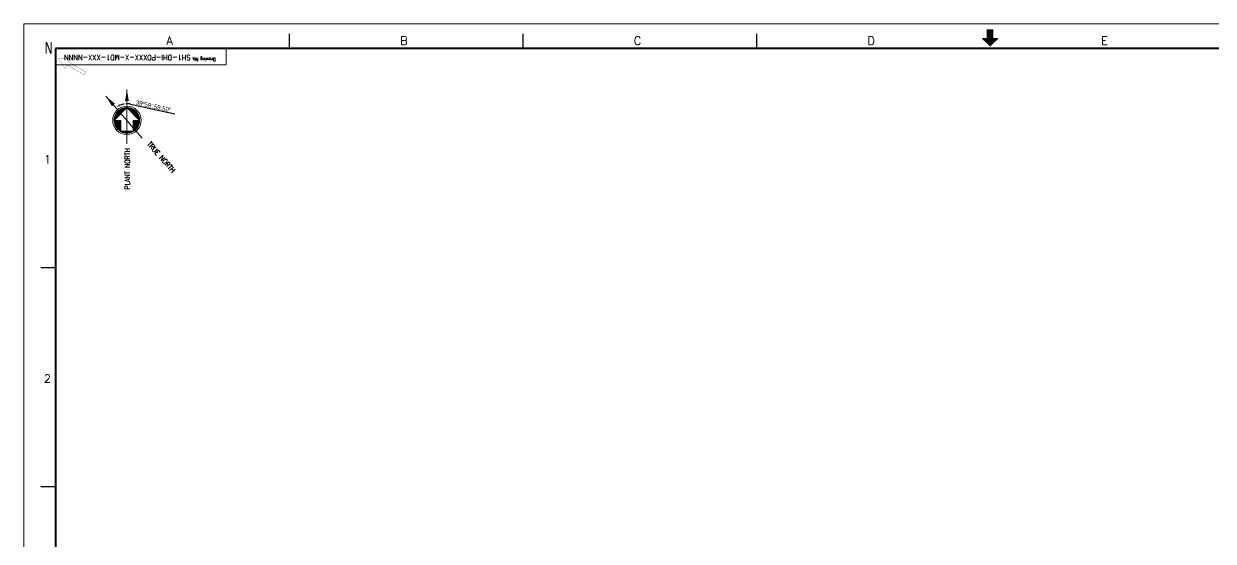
# Model space of a CAD drawing. Header units: millimetres. Extents: x 0 to 841, y 0 to 594.
# Drawn here: x 0 to 518, y 368 to 594 of the extents above; entities that cross this region are included whole.
import ezdxf
from ezdxf.enums import TextEntityAlignment as Align

# ---------------------------------------------------------------- set-up
doc = ezdxf.new("R2010")
doc.units = ezdxf.units.MM
doc.layers.get('DefPoints').update_dxf_attribs({"lineweight": 0})
for name, color, linetype in [('_DIM', 7, 'Continuous'), ('_EQUIP', 3, 'Continuous'), ('_KEYPLAN', 7, 'Continuous'), ('_TITLE BLOCK', 7, 'Continuous'), ('타이틀', 7, 'Continuous')]:
    doc.layers.add(name, color=color, linetype=linetype)
doc.styles.add('CG', font='romans.shx')
doc.styles.add('MONOTXT', font='monotxt.shx', dxfattribs={"height": 2.4})
doc.styles.add('ROMANC', font='romanc', dxfattribs={"bigfont": 'whgdtxt'})
doc.styles.add('ROMANS', font='ROMANS.shx', dxfattribs={"width": 0.8})
doc.dimstyles.new('VT4_GA(350)', dxfattribs={"dimscale": 300, "dimtxt": 3, "dimasz": 2.5, "dimexe": 1.5, "dimexo": 0.5, "dimgap": 0.5, "dimtad": 1, "dimdec": 0, "dimdsep": 46, "dimlunit": 6, "dimtxsty": 'Standard', "dimcen": 0, "dimclrd": 4, "dimclre": 4, "dimclrt": 7, "dimadec": 0, "dimazin": 0, "dimtfac": 1, "dimtdec": 0, "dimtmove": 0, "dimatfit": 3, "dimfxl": 0.18, "dimtolj": 1, "dimtzin": 0, "dimarcsym": 1})

# ---------------------------------------------------------------- blocks, each defined once
blk = doc.blocks.new('[SH1] A1 FORMAT')
at = {"color": 0}
for p, q in [((1408.6, 591.41), (1411.05, 591.41)), ((1408.6, 591.34), (1411.05, 591.34)), ((1408.6, 591.27), (1411.05, 591.27)), ((1408.6, 591.2), (1411.05, 591.2)), ((1408.6, 591.13), (1411.05, 591.13)), ((1408.6, 591.06), (1411.05, 591.06)), ((1408.6, 590.99), (1411.05, 590.99)), ((1408.6, 590.92), (1411.05, 590.92)), ((1406.57, 587.57), (1413.08, 587.57)), ((1406.64, 587.5), (1413, 587.5)), ((1406.72, 587.43), (1412.93, 587.43)), ((1406.79, 587.36), (1412.85, 587.36)), ((1406.87, 587.29), (1412.78, 587.29)), ((1406.94, 587.22), (1412.71, 587.22)), ((1407.01, 587.15), (1412.63, 587.15)), ((1407.09, 587.08), (1412.56, 587.08)), ((1407.16, 587.01), (1412.48, 587.01)), ((1407.24, 586.94), (1412.41, 586.94)), ((1407.31, 586.87), (1412.34, 586.87)), ((1407.38, 586.8), (1412.26, 586.8)), ((1407.46, 586.73), (1412.19, 586.73)), ((1407.53, 586.66), (1412.12, 586.66)), ((1407.6, 586.59), (1412.04, 586.59)), ((1407.68, 586.52), (1411.97, 586.52)), ((1407.75, 586.45), (1411.89, 586.45)), ((1407.83, 586.38), (1411.82, 586.38)), ((1407.9, 586.31), (1411.75, 586.31)), ((1407.97, 586.24), (1411.67, 586.24)), ((1408.05, 586.17), (1411.6, 586.17)), ((1408.12, 586.1), (1411.53, 586.1)), ((1408.19, 586.03), (1411.45, 586.03)), ((1408.27, 585.96), (1411.38, 585.96)), ((1408.34, 585.89), (1411.3, 585.89)), ((1408.42, 585.82), (1411.23, 585.82)), ((1408.49, 585.75), (1411.16, 585.75)), ((1408.56, 585.68), (1411.08, 585.68)), ((1408.6, 590.85), (1411.05, 590.85)), ((1408.6, 590.78), (1411.05, 590.78)), ((1408.6, 590.71), (1411.05, 590.71)), ((1408.6, 590.64), (1411.05, 590.64)), ((1408.6, 590.57), (1411.05, 590.57)), ((1408.6, 590.5), (1411.05, 590.5)), ((1408.6, 590.43), (1411.05, 590.43)), ((1408.6, 590.36), (1411.05, 590.36)), ((1408.6, 590.29), (1411.05, 590.29)), ((1408.6, 590.22), (1411.05, 590.22)), ((1408.6, 590.15), (1411.05, 590.15)), ((1408.6, 590.08), (1411.05, 590.08)), ((1408.6, 590.01), (1411.05, 590.01)), ((1408.6, 589.94), (1411.05, 589.94)), ((1408.6, 589.87), (1411.05, 589.87)), ((1408.6, 589.8), (1411.05, 589.8)), ((1408.6, 589.73), (1411.05, 589.73)), ((1408.6, 589.66), (1411.05, 589.66)), ((1408.6, 589.59), (1411.05, 589.59)), ((1408.6, 589.52), (1411.05, 589.52)), ((1408.6, 589.45), (1411.05, 589.45)), ((1408.6, 589.38), (1411.05, 589.38)), ((1408.6, 589.31), (1411.05, 589.31)), ((1408.6, 589.24), (1411.05, 589.24)), ((1408.6, 589.17), (1411.05, 589.17)), ((1408.6, 589.1), (1411.05, 589.1)), ((1408.6, 589.03), (1411.05, 589.03)), ((1408.6, 588.96), (1411.05, 588.96)), ((1408.6, 588.89), (1411.05, 588.89)), ((1408.6, 588.82), (1411.05, 588.82)), ((1408.6, 588.75), (1411.05, 588.75)), ((1408.6, 588.68), (1411.05, 588.68)), ((1408.6, 588.61), (1411.05, 588.61)), ((1408.6, 588.54), (1411.05, 588.54)), ((1408.6, 588.47), (1411.05, 588.47)), ((1408.6, 588.4), (1411.05, 588.4)), ((1408.6, 588.33), (1411.05, 588.33)), ((1408.6, 588.26), (1411.05, 588.26)), ((1408.6, 588.19), (1411.05, 588.19)), ((1408.6, 588.12), (1411.05, 588.12)), ((1408.6, 588.05), (1411.05, 588.05)), ((1408.6, 587.98), (1411.05, 587.98)), ((1408.6, 587.91), (1411.05, 587.91)), ((1408.6, 587.85), (1411.05, 587.85)), ((1408.6, 587.78), (1411.05, 587.78)), ((1408.6, 587.71), (1411.05, 587.71)), ((1408.6, 587.64), (1411.05, 587.64)), ((1408.64, 585.61), (1411.01, 585.61)), ((1408.71, 585.54), (1410.93, 585.54)), ((1408.79, 585.47), (1410.86, 585.47)), ((1408.86, 585.4), (1410.79, 585.4)), ((1408.93, 585.33), (1410.71, 585.33)), ((1409.01, 585.26), (1410.64, 585.26)), ((1409.08, 585.19), (1410.57, 585.19)), ((1409.15, 585.12), (1410.49, 585.12)), ((1409.23, 585.05), (1410.42, 585.05)), ((1409.3, 584.98), (1410.34, 584.98)), ((1409.38, 584.91), (1410.27, 584.91)), ((1409.45, 584.84), (1410.2, 584.84)), ((1409.52, 584.77), (1410.12, 584.77)), ((1409.6, 584.7), (1410.05, 584.7)), ((1409.67, 584.63), (1409.98, 584.63)), ((1409.74, 584.56), (1409.9, 584.56)), ((1409.82, 584.49), (1409.83, 584.49))]:
    blk.add_line(p, q, dxfattribs=at)
at = {"layer": '_TITLE BLOCK', "linetype": 'Continuous', "lineweight": 0}
for p, q in [((1829.72, 594), (988.72, 594)), ((988.72, 594), (988.72, 0))]:
    blk.add_line(p, q, dxfattribs=at)
at = {"layer": '_TITLE BLOCK', "lineweight": 40}
for p, q in [((1002.54, 583.16), (1002.54, 9.99)), ((1817.11, 583.16), (1002.54, 583.16))]:
    blk.add_line(p, q, dxfattribs=at)
at = {"layer": '_TITLE BLOCK', "lineweight": 0}
for p, q in [((1076.97, 576.08), (1076.97, 583.16)), ((1002.54, 576.08), (1076.97, 576.08))]:
    blk.add_line(p, q, dxfattribs=at)
at = {"layer": '타이틀', "color": 7}
for p, q in [((1408.6, 587.63), (1408.6, 591.48)), ((1411.05, 587.63), (1411.05, 591.48)), ((1104.36, 589.58), (1104.36, 583.16)), ((1206.18, 589.58), (1206.18, 583.16)), ((1308, 589.58), (1308, 583.16)), ((1406.5, 587.63), (1408.6, 587.63)), ((1409.82, 584.48), (1406.5, 587.63)), ((1409.82, 584.48), (1413.14, 587.63)), ((1411.05, 587.63), (1413.14, 587.63)), ((1002.54, 487.63), (996.12, 487.63)), ((1002.54, 392.1), (996.12, 392.1))]:
    blk.add_line(p, q, dxfattribs=at)
at = {"layer": '_TITLE BLOCK', "lineweight": 0, "style": 'ROMANS', "width": 0.8}
blk.add_text('Drawing No.', height=1.4567, rotation=180, dxfattribs=at).set_placement((1072.36, 579.2))
at = {"layer": '타이틀', "color": 7, "style": 'CG'}
for s, p in [('A', (1050.87, 584.81, 0)), ('B', (1152.69, 584.81, 0)), ('C', (1254.51, 584.81, 0)), ('D', (1356.34, 584.81, 0)), ('E', (1458.16, 584.81, 0)), ('1', (997.5, 533.08, -0.01)), ('2', (997.5, 437.55, -0.01))]:
    blk.add_text(s, height=3.6, dxfattribs=at).set_placement(p)
blk = doc.blocks.new('*D4')
at = {"layer": '_DIM', "color": 4, "lineweight": -2, "transparency": 16777216}
blk.add_line((-19288, -7739), (-10211, -9764), dxfattribs=at)
for start, end in [(102.57687, 118.42313), (77.42313, 90)]:
    blk.add_arc((-20033, -11080), 3424, start, end, dxfattribs=at)
at = {"layer": '_DIM', "color": 4, "linetype": 'Continuous', "lineweight": 0, "transparency": 16777216}
for points in [[(-21592, -8172), (-21734, -7967), (-22279, -8496)], [(-20792, -7615), (-20765, -7863), (-20033, -7657)]]:
    blk.add_solid(points, dxfattribs=at)
at = {"layer": 'DefPoints', "color": 0, "linetype": 'Continuous', "lineweight": 0, "transparency": 16777216}
for p in [(-20033, -4760), (-24348, -6117), (-21605, -8039), (-20033, -15864), (-16895, -14691)]:
    blk.add_point(p, dxfattribs=at)
at = {"layer": '_DIM', "color": 7, "linetype": 'Continuous', "transparency": 16777216, "insert": (-14619, -8166), "char_height": 900, "attachment_point": 5, "rotation": 347.42313}
blk.add_mtext('\\A1;39º59\'.59.50"', dxfattribs=at)
blk = doc.blocks.new('A$C34382222')
at = {"layer": '_KEYPLAN', "color": 2, "linetype": 'Continuous', "lineweight": 0}
for p, q in [((-20033.2, -15864), (-20033.2, -4759.8)), ((-16894.8, -14690.6), (-24347.8, -6116.9)), ((-20033.5, -8472.3), (-22641.1, -11080.4)), ((-20033.5, -8472.3), (-22641.1, -11080.4)), ((-20097, -8473.1), (-22640.3, -11016.4)), ((-20097, -8473.1), (-22640.3, -11016.4)), ((-20162.3, -8475.6), (-22637.8, -10951)), ((-20162.3, -8475.6), (-22637.8, -10951)), ((-20230.4, -8480.2), (-22633.5, -10883.1)), ((-20230.4, -8480.2), (-22633.5, -10883.1)), ((-20299.6, -8486.5), (-22626.9, -10813.7)), ((-20299.6, -8486.5), (-22626.9, -10813.7)), ((-20371.3, -8494.7), (-22618.8, -10742.3)), ((-20371.3, -8494.7), (-22618.8, -10742.3)), ((-20444.8, -8505.3), (-22608.7, -10668.5)), ((-20444.8, -8505.3), (-22608.7, -10668.5)), ((-20521.7, -8518.4), (-22594.8, -10592.2)), ((-20521.7, -8518.4), (-22594.8, -10592.2)), ((-20601.2, -8535.3), (-22577.9, -10512.6)), ((-20601.2, -8535.3), (-22577.9, -10512.6)), ((-20684.6, -8555.4), (-22558, -10428.7)), ((-20684.6, -8555.4), (-22558, -10428.7)), ((-20771.8, -8579.1), (-22534.6, -10341.8)), ((-20771.8, -8579.1), (-22534.6, -10341.8)), ((-20863.6, -8608.5), (-22505.2, -10249.2)), ((-20863.6, -8608.5), (-22505.2, -10249.2)), ((-20962.5, -8643.7), (-22469.8, -10151.1)), ((-20962.5, -8643.7), (-22469.8, -10151.1)), ((-21069, -8687), (-22426.4, -10044)), ((-21069, -8687), (-22426.4, -10044)), ((-21186.7, -8741), (-22372.2, -9926.6)), ((-21186.7, -8741), (-22372.2, -9926.6)), ((-21321.2, -8812.6), (-22300.6, -9792)), ((-21321.2, -8812.6), (-22300.6, -9792)), ((-21486.9, -8915.6), (-22198.2, -9626.4)), ((-21486.9, -8915.6), (-22198.2, -9626.4)), ((-20033.5, -8472.3), (-17425.7, -11080.2)), ((-20033.5, -8472.3), (-17425.7, -11080.2)), ((-19969.7, -8473.1), (-17425.9, -11016.2)), ((-19969.7, -8473.1), (-17425.9, -11016.2)), ((-19904.1, -8475.6), (-17428.1, -10950.8)), ((-19904.1, -8475.6), (-17428.1, -10950.8)), ((-19836, -8480.2), (-17433, -10882.9)), ((-19836, -8480.2), (-17433, -10882.9)), ((-19766.8, -8486.5), (-17439.3, -10813.5)), ((-19766.8, -8486.5), (-17439.3, -10813.5)), ((-19695.4, -8494.6), (-17447.5, -10741.8)), ((-19695.4, -8494.6), (-17447.5, -10741.8)), ((-19621.3, -8505.3), (-17458.1, -10668)), ((-19621.3, -8505.3), (-17458.1, -10668)), ((-19545, -8518.3), (-17471.2, -10591.7)), ((-19545, -8518.3), (-17471.2, -10591.7)), ((-19465.2, -8534.9), (-17488.1, -10512.4)), ((-19465.2, -8534.9), (-17488.1, -10512.4)), ((-19381.8, -8555.1), (-17508, -10428.5)), ((-19381.8, -8555.1), (-17508, -10428.5)), ((-19294.6, -8579.1), (-17531.9, -10341.9)), ((-19294.6, -8579.1), (-17531.9, -10341.9)), ((-19202.3, -8608.5), (-17561.1, -10249.3)), ((-19202.3, -8608.5), (-17561.1, -10249.3)), ((-19103.9, -8643.6), (-17596.2, -10150.9)), ((-19103.9, -8643.6), (-17596.2, -10150.9)), ((-18997.4, -8686.7), (-17639.8, -10044.1)), ((-18997.4, -8686.7), (-17639.8, -10044.1)), ((-18880, -8740.9), (-17694.3, -9926.5)), ((-18880, -8740.9), (-17694.3, -9926.5)), ((-18744.9, -8813.1), (-17766, -9792.1)), ((-18744.9, -8813.1), (-17766, -9792.1)), ((-18579.2, -8915.5), (-17868.7, -9626.2)), ((-18579.2, -8915.5), (-17868.7, -9626.2)), ((-21297.5, -11080.3), (-22641.1, -11080.4)), ((-21297.5, -11080.3), (-22641.1, -11080.4)), ((-22594, -11080.4), (-22593.9, -11573.7)), ((-22594, -11080.4), (-22593.9, -11573.7)), ((-22549, -11080.1), (-22549, -11766.6)), ((-22549, -11080.1), (-22549, -11766.6)), ((-22504.6, -11080.1), (-22504.6, -11912.9)), ((-22504.6, -11080.1), (-22504.6, -11912.9)), ((-22459.9, -11080.1), (-22459.9, -12035.2)), ((-22459.9, -11080.1), (-22459.9, -12035.2)), ((-22415, -11080.1), (-22414.9, -12142)), ((-22415, -11080.1), (-22414.9, -12142)), ((-22370.3, -11080.1), (-22370.2, -12237.1)), ((-22370.3, -11080.1), (-22370.2, -12237.1)), ((-22325.6, -11080.4), (-22325.6, -12323.2)), ((-22325.6, -11080.4), (-22325.6, -12323.2)), ((-22280.9, -11080.4), (-22280.6, -12402.5)), ((-22280.9, -11080.4), (-22280.6, -12402.5)), ((-22236.5, -11080.4), (-22236.7, -12475.8)), ((-22236.5, -11080.4), (-22236.7, -12475.8)), ((-22191.6, -11080.1), (-22191.5, -12543.6)), ((-22191.6, -11080.1), (-22191.5, -12543.6)), ((-22146.9, -11080.1), (-22146.8, -12607.9)), ((-22146.9, -11080.1), (-22146.8, -12607.9)), ((-22102.5, -11080.1), (-22102.2, -12667.5)), ((-22102.5, -11080.1), (-22102.2, -12667.5)), ((-22057.3, -11080.4), (-22057.2, -12724.2)), ((-22057.3, -11080.4), (-22057.2, -12724.2)), ((-22012.6, -11080.4), (-22012.8, -12777.9)), ((-22012.6, -11080.4), (-22012.8, -12777.9)), ((-21967.9, -11080.4), (-21967.8, -12828.8)), ((-21967.9, -11080.4), (-21967.8, -12828.8)), ((-21923.5, -11080.4), (-21923.7, -12876.8)), ((-21923.5, -11080.4), (-21923.7, -12876.8)), ((-21878.8, -11080.4), (-21878.8, -12922.8)), ((-21878.8, -11080.4), (-21878.8, -12922.8)), ((-21833.9, -11080.1), (-21833.5, -12967.2)), ((-21833.9, -11080.1), (-21833.5, -12967.2)), ((-21788.9, -11080.1), (-21789.1, -13007.8)), ((-21788.9, -11080.1), (-21789.1, -13007.8)), ((-21744.2, -11080.1), (-21744.2, -13048.1)), ((-21744.2, -11080.1), (-21744.2, -13048.1)), ((-21699.6, -11080.1), (-21699.8, -13086)), ((-21699.6, -11080.1), (-21699.8, -13086)), ((-21655.4, -11080.1), (-21655.4, -13122.2)), ((-21655.4, -11080.1), (-21655.4, -13122.2)), ((-21610.5, -11080.3), (-21610.1, -13157.1)), ((-21610.5, -11080.3), (-21610.1, -13157.1)), ((-21565.5, -11080.3), (-21565.5, -13190.3)), ((-21565.5, -11080.3), (-21565.5, -13190.3)), ((-21520.9, -11080.1), (-21521, -13221.9)), ((-21520.9, -11080.1), (-21521, -13221.9)), ((-21475.9, -11080.3), (-21476.1, -13252.4)), ((-21475.9, -11080.3), (-21476.1, -13252.4)), ((-21431.8, -11080.1), (-21431.4, -13281.3)), ((-21431.8, -11080.1), (-21431.4, -13281.3)), ((-21386.5, -11080.3), (-21386.5, -13309.1)), ((-21386.5, -11080.3), (-21386.5, -13309.1)), ((-21342.1, -11080.3), (-21342.3, -13335.5)), ((-21342.1, -11080.3), (-21342.3, -13335.5)), ((-21297.5, -11080.3), (-21297.4, -13270.1)), ((-21297.5, -11080.3), (-21297.4, -13270.1)), ((-17425.7, -11080.2), (-18769, -11080)), ((-18769, -11080), (-18768.9, -13269.8)), ((-17425.7, -11080.2), (-18769, -11080)), ((-18769, -11080), (-18768.9, -13269.8)), ((-18723.8, -11080), (-18724, -13335.4)), ((-18723.8, -11080), (-18724, -13335.4)), ((-18679.7, -11080), (-18679.3, -13308.7)), ((-18679.7, -11080), (-18679.3, -13308.7)), ((-18634.7, -11080.2), (-18634.9, -13281.5)), ((-18634.7, -11080.2), (-18634.9, -13281.5)), ((-18590, -11080.2), (-18589.7, -13252.3)), ((-18590, -11080.2), (-18589.7, -13252.3)), ((-18545.6, -11080.2), (-18545.6, -13222.1)), ((-18545.6, -11080.2), (-18545.6, -13222.1)), ((-18500.4, -11080), (-18500.6, -13190.2)), ((-18500.4, -11080), (-18500.6, -13190.2)), ((-18456, -11080.2), (-18455.7, -13157)), ((-18456, -11080.2), (-18455.7, -13157)), ((-18411.1, -11080.2), (-18411, -13122.1)), ((-18411.1, -11080.2), (-18411, -13122.1)), ((-18366.4, -11080.2), (-18366.3, -13085.6)), ((-18366.4, -11080.2), (-18366.3, -13085.6)), ((-18321.7, -11080.2), (-18321.9, -13048)), ((-18321.7, -11080.2), (-18321.9, -13048)), ((-18277, -11080.2), (-18277.2, -13007.7)), ((-18277, -11080.2), (-18277.2, -13007.7)), ((-18232.6, -11080.2), (-18232.3, -12966.8)), ((-18232.6, -11080.2), (-18232.3, -12966.8)), ((-18187.7, -11080.2), (-18187.6, -12922.7)), ((-18187.7, -11080.2), (-18187.6, -12922.7)), ((-18143, -11079.9), (-18142.9, -12876.6)), ((-18143, -11079.9), (-18142.9, -12876.6)), ((-18098.3, -11079.9), (-18098.2, -12828.7)), ((-18098.3, -11079.9), (-18098.2, -12828.7)), ((-18053.9, -11079.9), (-18053.6, -12777.7)), ((-18053.9, -11079.9), (-18053.6, -12777.7)), ((-18008.7, -11080.2), (-18008.6, -12724.1)), ((-18008.7, -11080.2), (-18008.6, -12724.1)), ((-17964.3, -11080.2), (-17964.5, -12667.1)), ((-17964.3, -11080.2), (-17964.5, -12667.1)), ((-17919.6, -11080.2), (-17919.5, -12608)), ((-17919.6, -11080.2), (-17919.5, -12608)), ((-17874.6, -11080.2), (-17874.6, -12543.4)), ((-17874.6, -11080.2), (-17874.6, -12543.4)), ((-17830.2, -11079.9), (-17829.9, -12475.3)), ((-17830.2, -11079.9), (-17829.9, -12475.3)), ((-17785.3, -11080.2), (-17785.5, -12402.3)), ((-17785.3, -11080.2), (-17785.5, -12402.3)), ((-17740.6, -11080.2), (-17740.6, -12323)), ((-17740.6, -11080.2), (-17740.6, -12323)), ((-17696.2, -11080.2), (-17696.2, -12236.9)), ((-17696.2, -11080.2), (-17696.2, -12236.9)), ((-17651.2, -11080.2), (-17651.2, -12142.1)), ((-17651.2, -11080.2), (-17651.2, -12142.1)), ((-17606.8, -11080.2), (-17606.8, -12035.1)), ((-17606.8, -11080.2), (-17606.8, -12035.1)), ((-17561.6, -11079.9), (-17561.6, -11912.7)), ((-17561.6, -11079.9), (-17561.6, -11912.7)), ((-17517.2, -11080.2), (-17517.5, -11766.2)), ((-17517.2, -11080.2), (-17517.5, -11766.2)), ((-17472.5, -11079.9), (-17472.5, -11573.6)), ((-17472.5, -11079.9), (-17472.5, -11573.6)), ((-18688.9, -13315), (-21377.5, -13315.1)), ((-18688.9, -13315), (-21377.5, -13315.1)), ((-18766.2, -13359.4), (-21299.6, -13359.2)), ((-18766.2, -13359.4), (-21299.6, -13359.2)), ((-18768.9, -13269.8), (-21297.4, -13270.1)), ((-18768.9, -13269.8), (-21297.4, -13270.1)), ((-18849.9, -13404.3), (-21216.2, -13404.4)), ((-18849.9, -13404.3), (-21216.2, -13404.4)), ((-18941.9, -13449), (-21123.8, -13449.1)), ((-18941.9, -13449), (-21123.8, -13449.1)), ((-19045.7, -13493.2), (-21020.9, -13493.2)), ((-19045.7, -13493.2), (-21020.9, -13493.2)), ((-19162.3, -13538.4), (-20904, -13538.5)), ((-19162.3, -13538.4), (-20904, -13538.5)), ((-19301.3, -13583.1), (-20765, -13582.9)), ((-19301.3, -13583.1), (-20765, -13582.9)), ((-19476.2, -13627.8), (-20590.4, -13627.8)), ((-19476.2, -13627.8), (-20590.4, -13627.8)), ((-19749.4, -13672.5), (-20316.9, -13672.5)), ((-19749.4, -13672.5), (-20316.9, -13672.5))]:
    blk.add_line(p, q, dxfattribs=at)
for radius in [2905.8, 2905.8, 2607.8, 2607.8]:
    blk.add_circle((-20033, -11080.2), radius, dxfattribs=at)
blk.add_point((-20316.9, -13672.5), dxfattribs=at)
blk.add_point((-20316.9, -13672.5), dxfattribs=at)
for points in [[(-19635.9, -7143.6), (-20033.2, -4759.8), (-20430.5, -7143.6)], [(-22484, -7655.3), (-24347.8, -6116.9), (-23083.7, -8176.6)]]:
    blk.add_solid(points, dxfattribs=at)
at = {"layer": '_TITLE BLOCK', "color": 2, "lineweight": 0, "style": 'ROMANC', "width": 0.8}
for s, height, rotation, p in [('PLANT NORTH', 1048.858, 90, (-19951.6, -20980.2)), ('TRUE NORTH', 1048.86, 311, (-13005.3, -18590))]:
    blk.add_text(s, height=height, rotation=rotation, dxfattribs=at).set_placement(p, align=Align.MIDDLE)
at = {"layer": '_DIM', "linetype": 'Continuous'}
dim = blk.add_angular_dim_2l(base=(-21605.2, -8038.9), line1=((-16894.8, -14690.6), (-24347.8, -6116.9)), line2=((-20033.2, -15864), (-20033.2, -4759.8)), text='39º59\'.59.50"', dimstyle='VT4_GA(350)', dxfattribs=at)
dim.commit()
dim.dimension.update_dxf_attribs({"geometry": '*D4', "text_midpoint": (-14618.7, -8165.7)})

msp = doc.modelspace()

# ---------------------------------------------------------------- linework, layer by layer
at = {"linetype": 'ByBlock', "const_width": 0.1}
for points in [[(18.2, 574.2), (15, 579)], [(15, 579), (20.6, 578.6)], [(18.6, 576.2), (18.2, 574.2)], [(26.2, 571.8), (18.6, 576.2)], [(20.6, 578.6), (19.4, 577.4)], [(19.4, 577.4), (27, 573)], [(27, 573), (26.2, 571.8)]]:
    msp.add_lwpolyline(points, dxfattribs=at)

# ---------------------------------------------------------------- block references
msp.add_blockref('[SH1] A1 FORMAT', (-988.72, 0))
at = {"layer": '_EQUIP', "xscale": 0.002130131580793908, "yscale": 0.002130131580793908, "zscale": 0.002130131580793908}
msp.add_blockref('A$C34382222', (87.61, 575.48), dxfattribs=at)

# ---------------------------------------------------------------- texts
at = {"style": 'MONOTXT', "width": 0.857}
msp.add_text('N', height=5, dxfattribs=at).set_placement((9, 581))
at = {"layer": '_TITLE BLOCK', "lineweight": 0, "style": 'ROMANS', "width": 0.8}
msp.add_text('SH1-DHI-P0XXX-X-M01-XXX-NNNN', height=2.403, rotation=180, dxfattribs=at).set_placement((45.14, 580.47), align=Align.CENTER)

doc.saveas('drawing.dxf')
